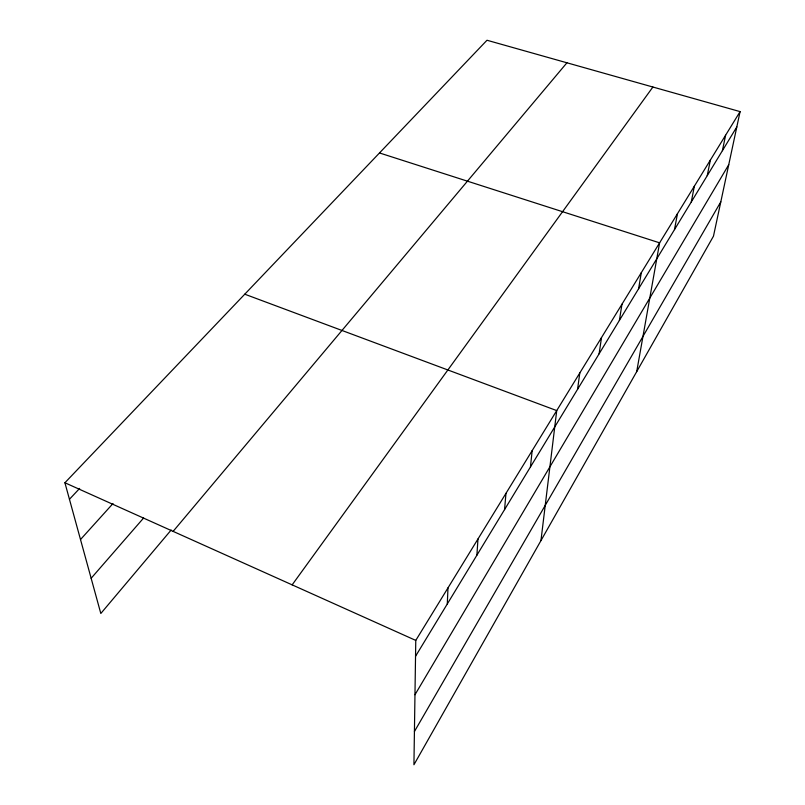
<?xml version="1.0" encoding="UTF-8"?>
<svg xmlns="http://www.w3.org/2000/svg" width="805" height="805" viewBox="0 0 805 805"><rect width="100%" height="100%" fill="white"/><g stroke="black" fill="none" stroke-linecap="round" stroke-linejoin="round"><path stroke-width="1.21" d="M740.087 111.613L415.772 640.408L413.931 764.75L713.471 236.177L740.087 111.613L486.995 40.25L64.913 482.759L100.816 613.49L171.173 530.002M447.298 603.951L447.983 587.881M476.892 555.178L477.979 538.978M504.554 509.615L505.973 493.334M530.445 466.95L532.165 450.629M540.96 540.588L556.728 410.59L244.77 294.197M577.588 389.268L579.791 372.977M599.111 353.818L601.506 337.567M619.407 320.36L621.973 304.189M638.596 288.743L641.313 272.664M636.705 371.628L659.607 242.838L379.497 152.95M674.489 229.616L677.448 213.748M691.294 201.934L694.343 186.197M707.243 175.651L710.372 160.054M722.397 150.686L725.607 135.23M414.424 731.524L720.807 201.834M414.967 694.745L728.736 164.733M415.541 656.276L736.817 126.918M292.145 584.863L652.895 87.031M173.115 531.381L566.931 62.79M91.146 578.272L143.572 518.048M80.5 539.531L112.992 503.548M69.451 499.281L79.645 488.414M64.913 482.759L415.772 640.408"/></g></svg>
